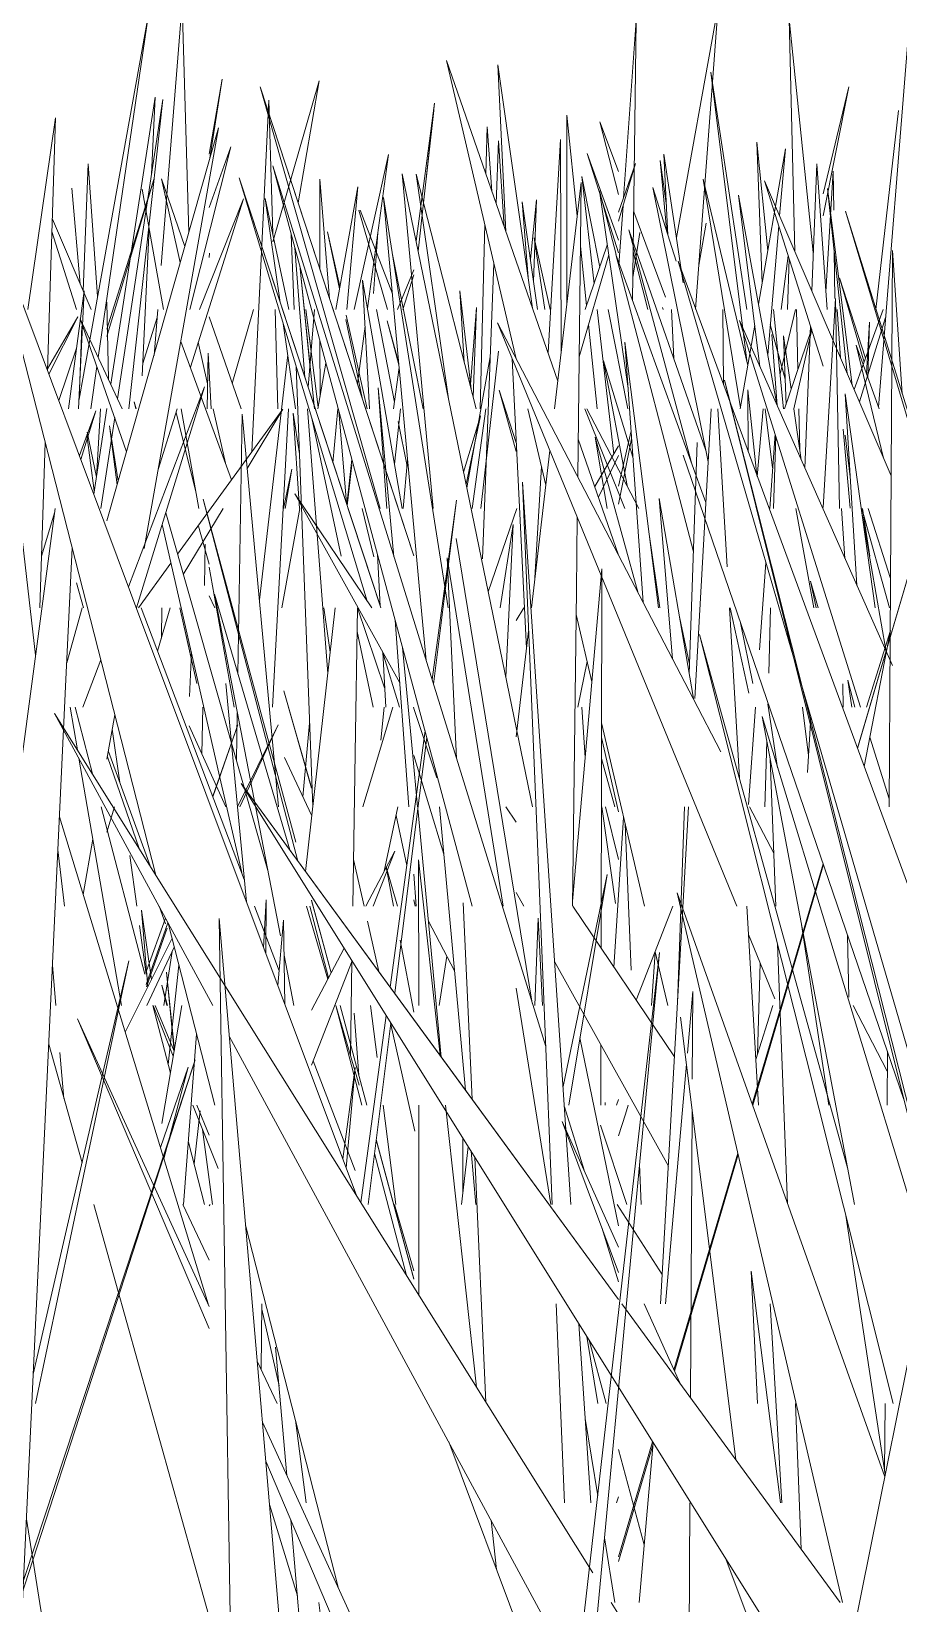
# Model space of a CAD drawing. Header units: millimetres. Extents: x -10020 to 20888, y -4665 to 12339.
# Drawn here: x 1914.47 to 1938.54, y 3072 to 3115.61 of the extents above; entities that cross this region are included whole.
import ezdxf

# ---------------------------------------------------------------- set-up
doc = ezdxf.new("R2010")
doc.units = ezdxf.units.MM
doc.layers.add('G-IMPT', color=8, linetype='Continuous', lineweight=9)

# ---------------------------------------------------------------- blocks, each defined once
blk = doc.blocks.new('Grass Array - 25_dwg-439225-West')
at = {"layer": 'G-IMPT'}
for p, q in [((1925.356, 3110.855), (1925.642, 3113.419)), ((1922.33, 3105.142), (1921.919, 3109.119)), ((1922.43, 3105.192), (1922.091, 3107.901)), ((1924.549, 3103.612), (1924.719, 3105.142)), ((1918.913, 3098.204), (1918.595, 3099.624))]:
    blk.add_line(p, q, dxfattribs=at)
blk = doc.blocks.new('Grass Array - 25_dwg-V17-West')
at = {"layer": 'G-IMPT'}
for p, q in [((1937.985, 3105.187), (1938.886, 3116.378)), ((1917.721, 3116.092), (1915.795, 3105.41)), ((1915.795, 3105.41), (1917.721, 3116.092)), ((1917.721, 3116.092), (1916.328, 3106.57)), ((1928.385, 3107.933), (1927.417, 3114.687)), ((1927.646, 3110.053), (1927.417, 3114.687)), ((1916.674, 3105.829), (1917.907, 3113.79)), ((1916.863, 3105.423), (1918.123, 3113.73)), ((1917.176, 3105.142), (1918.123, 3113.73)), ((1917.807, 3111.65), (1917.907, 3113.79)), ((1920.594, 3103.955), (1921.06, 3113.705)), ((1921.171, 3110.009), (1921.06, 3113.705)), ((1925.665, 3113.627), (1925.151, 3109.796)), ((1925.207, 3109.522), (1925.665, 3113.627)), ((1914.374, 3107.901), (1915.144, 3113.221)), ((1914.919, 3106.206), (1915.144, 3113.221)), ((1929.625, 3110.502), (1929.337, 3113.292)), ((1929.337, 3108.039), (1929.337, 3113.292)), ((1916.57, 3102.034), (1919.667, 3112.94)), ((1917.604, 3101.271), (1919.667, 3112.94)), ((1918.871, 3107.901), (1920.008, 3112.409)), ((1919.41, 3110.732), (1920.008, 3112.409)), ((1927.372, 3110.84), (1927.439, 3112.581)), ((1927.597, 3110.195), (1927.439, 3112.581)), ((1928.813, 3106.704), (1929.159, 3112.613)), ((1929.179, 3106.69), (1929.159, 3112.613)), ((1934.654, 3108.045), (1935.401, 3112.357)), ((1935.242, 3110.496), (1935.401, 3112.357)), ((1924.714, 3100.464), (1921.174, 3111.883)), ((1926.709, 3091.347), (1921.174, 3111.883)), ((1923.431, 3107.901), (1924.382, 3112.204)), ((1923.802, 3107.926), (1924.382, 3112.204)), ((1931.237, 3111.951), (1930.771, 3110.352)), ((1931.237, 3111.951), (1930.771, 3110.597)), ((1930.771, 3110.597), (1931.237, 3111.951)), ((1932.139, 3109.965), (1932.032, 3112.205)), ((1932.563, 3108.64), (1932.032, 3112.205)), ((1936.136, 3108.416), (1936.271, 3111.943)), ((1936.56, 3107.901), (1936.271, 3111.943)), ((1916.57, 3107.35), (1917.877, 3111.53)), ((1916.57, 3107.149), (1917.877, 3111.53)), ((1918.732, 3109.648), (1918.08, 3111.529)), ((1918.605, 3109.2), (1918.08, 3111.529)), ((1920.237, 3111.557), (1923.795, 3099.807)), ((1920.237, 3111.557), (1923.946, 3100.304)), ((1924.171, 3099.624), (1920.237, 3111.557)), ((1922.48, 3109.02), (1922.478, 3111.519)), ((1922.75, 3108.196), (1922.478, 3111.519)), ((1926.816, 3105.142), (1925.152, 3111.654)), ((1926.051, 3105.421), (1925.152, 3111.654)), ((1928.997, 3105.142), (1929.733, 3111.424)), ((1929.636, 3103.258), (1929.733, 3111.424)), ((1934.157, 3105.173), (1933.12, 3111.52)), ((1934.361, 3106.35), (1933.12, 3111.52)), ((1934.824, 3111.468), (1938.338, 3103.289)), ((1934.824, 3111.468), (1936.452, 3106.331)), ((1917.543, 3111.234), (1918.137, 3107.901)), ((1918.884, 3106.296), (1920.355, 3110.97)), ((1919.138, 3107.901), (1920.355, 3110.97)), ((1921.618, 3107.901), (1920.965, 3110.977)), ((1921.379, 3108.094), (1920.965, 3110.977)), ((1922.918, 3107.901), (1923.531, 3111.304)), ((1923.225, 3107.901), (1923.531, 3111.304)), ((1930.704, 3109.423), (1930.24, 3111.189)), ((1931.035, 3105.711), (1930.24, 3111.189)), ((1923.564, 3110.66), (1924.361, 3107.901)), ((1923.597, 3110.66), (1924.493, 3108.332)), ((1917.547, 3106.062), (1917.737, 3110.143)), ((1934.911, 3106.641), (1935.218, 3110.224)), ((1921.764, 3107.901), (1921.687, 3109.979)), ((1923.022, 3108.477), (1922.694, 3110.052)), ((1923.033, 3108.538), (1922.694, 3110.052)), ((1929.883, 3108.013), (1929.712, 3109.661)), ((1930.458, 3109.686), (1929.845, 3107.901)), ((1929.845, 3107.901), (1930.458, 3109.686)), ((1919.41, 3109.338), (1919.416, 3109.466)), ((1922.065, 3106.01), (1921.787, 3109.607)), ((1930.498, 3109.413), (1929.676, 3106.59)), ((1938.309, 3098.786), (1938.379, 3109.536)), ((1938.647, 3105.564), (1938.379, 3109.536)), ((1922.33, 3105.142), (1921.919, 3109.119)), ((1926.993, 3100.987), (1927.308, 3109.182)), ((1915.499, 3105.142), (1915.936, 3108.416)), ((1915.782, 3105.142), (1915.936, 3108.416)), ((1926.676, 3105.689), (1926.364, 3108.415)), ((1926.487, 3106.43), (1926.364, 3108.415)), ((1921.317, 3105.142), (1921.234, 3107.901)), ((1922.43, 3105.192), (1922.091, 3107.901)), ((1926.661, 3105.821), (1926.829, 3107.956)), ((1926.734, 3105.465), (1926.829, 3107.956)), ((1932.301, 3106.544), (1932.237, 3107.901)), ((1936.452, 3102.411), (1936.794, 3108.202)), ((1936.905, 3102.383), (1936.794, 3108.202)), ((1937.31, 3105.681), (1938.116, 3107.901)), ((1914.587, 3098.306), (1913.505, 3107.711)), ((1915.765, 3107.692), (1914.92, 3106.253)), ((1915.765, 3107.692), (1914.956, 3106.105)), ((1920.294, 3105.142), (1919.41, 3107.693)), ((1921.801, 3105.142), (1921.462, 3107.512)), ((1923.651, 3105.45), (1923.2, 3107.62)), ((1923.791, 3105.142), (1923.211, 3107.74)), ((1930.18, 3105.142), (1929.937, 3107.488)), ((1934.151, 3105.142), (1934.553, 3107.461)), ((1937.459, 3105.336), (1938.185, 3107.678)), ((1920.028, 3103.177), (1918.62, 3107.015)), ((1922.483, 3105.486), (1922.481, 3107.031)), ((1923.521, 3105.848), (1923.736, 3107.434)), ((1935.376, 3105.142), (1936.13, 3107.348)), ((1935.637, 3105.142), (1936.132, 3107.342)), ((1935.946, 3103.494), (1936.098, 3107.447)), ((1919.363, 3105.836), (1919.103, 3106.992)), ((1919.376, 3106.688), (1919.353, 3105.142)), ((1919.353, 3105.142), (1919.376, 3106.688)), ((1919.376, 3106.688), (1919.461, 3105.142)), ((1920.799, 3099.843), (1921.587, 3106.641)), ((1927.209, 3106.588), (1926.559, 3102.951)), ((1927.442, 3106.743), (1926.943, 3102.383)), ((1926.952, 3102.383), (1927.442, 3106.743)), ((1916.291, 3106.316), (1916.119, 3105.142)), ((1922.28, 3094.106), (1921.824, 3106.317)), ((1922.421, 3105.142), (1922.649, 3106.409)), ((1924.681, 3106.289), (1924.527, 3105.142)), ((1928.218, 3098.491), (1927.821, 3106.527)), ((1931.17, 3103.799), (1930.357, 3106.472)), ((1931.006, 3103.017), (1930.357, 3106.472)), ((1917.168, 3100.203), (1919.278, 3105.75)), ((1917.387, 3099.624), (1919.278, 3105.75)), ((1924.093, 3105.724), (1924.34, 3102.383)), ((1924.093, 3105.724), (1924.537, 3101.036)), ((1917.367, 3105.142), (1917.323, 3105.336)), ((1917.378, 3105.142), (1917.323, 3105.336)), ((1934.613, 3103.292), (1934.358, 3105.667)), ((1934.358, 3105.667), (1934.371, 3103.949)), ((1937.063, 3105.56), (1937.892, 3099.624)), ((1937.063, 3105.56), (1937.388, 3100.241)), ((1916.259, 3105.093), (1915.803, 3103.847)), ((1916.259, 3105.093), (1915.844, 3103.735)), ((1916.202, 3102.78), (1916.57, 3105.153)), ((1916.402, 3102.383), (1916.784, 3104.902)), ((1917.991, 3103.46), (1918.52, 3105.142)), ((1918.528, 3101.114), (1921.451, 3105.134)), ((1918.628, 3105.142), (1919.119, 3102.383)), ((1919.859, 3103.636), (1919.52, 3105.142)), ((1920.204, 3097.788), (1920.318, 3105)), ((1921.334, 3094.106), (1920.318, 3105)), ((1920.459, 3103.487), (1921.451, 3105.134)), ((1921.167, 3096.865), (1921.611, 3105.142)), ((1922.486, 3100.577), (1922.133, 3105.142)), ((1923.068, 3101.061), (1922.256, 3104.888)), ((1922.843, 3103.65), (1922.977, 3105.142)), ((1923.215, 3102.524), (1923.005, 3105.09)), ((1924.549, 3103.612), (1924.719, 3105.142)), ((1926.469, 3103.389), (1926.94, 3104.954)), ((1926.538, 3103.054), (1926.94, 3104.954)), ((1927.086, 3105.142), (1926.705, 3102.383)), ((1934.621, 3103.268), (1934.782, 3105.142)), ((1916.215, 3102.865), (1916.014, 3104.42)), ((1916.275, 3103.25), (1916.024, 3104.493)), ((1916.855, 3103.04), (1916.639, 3104.676)), ((1916.883, 3103.139), (1916.639, 3104.676)), ((1930.771, 3103.001), (1931.118, 3104.53)), ((1937.007, 3104.579), (1937.203, 3102.393)), ((1937.058, 3104.418), (1937.203, 3103.26)), ((1914.707, 3099.624), (1914.854, 3104.207)), ((1928.351, 3099.624), (1928.862, 3103.99)), ((1930.109, 3102.987), (1930.771, 3104.118)), ((1931.317, 3100.034), (1930.119, 3104.361)), ((1930.45, 3102.383), (1930.119, 3104.361)), ((1930.771, 3102.502), (1931.134, 3104.315)), ((1932.957, 3104.21), (1932.731, 3097.797)), ((1923.228, 3102.484), (1923.369, 3103.739)), ((1924.787, 3102.383), (1924.916, 3103.727)), ((1928.449, 3100.46), (1928.629, 3103.547)), ((1930.212, 3102.69), (1930.771, 3103.846)), ((1932.567, 3103.862), (1938.692, 3085.983)), ((1921.471, 3102.383), (1921.699, 3103.471)), ((1921.514, 3102.383), (1921.699, 3103.471)), ((1929.449, 3083.07), (1928.105, 3103.114)), ((1928.498, 3093.539), (1928.105, 3103.114)), ((1921.786, 3102.785), (1923.919, 3099.624)), ((1921.786, 3102.785), (1924.698, 3097.545)), ((1911.141, 3072.488), (1915.131, 3102.383)), ((1914.753, 3101.061), (1915.118, 3102.283)), ((1921.035, 3092.334), (1918.201, 3102.261)), ((1918.689, 3100.55), (1919.794, 3102.383)), ((1921.426, 3099.624), (1921.923, 3102.383)), ((1925.592, 3097.632), (1926.272, 3102.614)), ((1925.631, 3097.506), (1926.272, 3102.614)), ((1927.152, 3100.068), (1927.948, 3102.383)), ((1937.054, 3100.994), (1936.955, 3102.383)), ((1937.703, 3102.383), (1938.319, 3100.438)), ((1919.679, 3095.037), (1918.101, 3101.937)), ((1919.41, 3100.832), (1919.113, 3101.892)), ((1927.486, 3099.624), (1927.841, 3101.938)), ((1927.64, 3097.696), (1927.841, 3101.938)), ((1929.599, 3100.105), (1929.623, 3102.138)), ((1919.296, 3101.394), (1919.278, 3100.244)), ((1919.278, 3100.244), (1919.296, 3101.394)), ((1926.262, 3101.545), (1928.374, 3088.659)), ((1931.917, 3099.624), (1931.621, 3101.668)), ((1937.4, 3095.728), (1939.117, 3101.539)), ((1937.404, 3095.717), (1939.117, 3101.539)), ((1915.429, 3097.633), (1915.601, 3101.291)), ((1917.445, 3099.624), (1918.346, 3100.864)), ((1919.41, 3100.753), (1920.102, 3096.865)), ((1922.486, 3100.577), (1922.701, 3097.799)), ((1929.496, 3091.483), (1930.305, 3100.708)), ((1930.284, 3090.192), (1930.305, 3100.708)), ((1915.719, 3100.313), (1915.919, 3099.624)), ((1924.171, 3099.624), (1923.946, 3100.304)), ((1924.714, 3100.464), (1928.749, 3087.452)), ((1929.599, 3100.105), (1929.495, 3091.361)), ((1936.313, 3099.624), (1936.1, 3100.368)), ((1936.257, 3099.624), (1936.1, 3100.368)), ((1915.451, 3098.094), (1915.885, 3099.624)), ((1920.382, 3092.09), (1917.515, 3099.624)), ((1919.065, 3097.525), (1918.595, 3099.624)), ((1922.084, 3092.308), (1922.906, 3099.624)), ((1922.768, 3098.394), (1922.592, 3099.624)), ((1923.459, 3095.59), (1923.521, 3099.624)), ((1927.931, 3099.269), (1928.139, 3099.624)), ((1924.569, 3099.286), (1924.952, 3094.106)), ((1923.511, 3098.971), (1923.957, 3096.865)), ((1927.931, 3096.041), (1928.275, 3098.976)), ((1937.13, 3084.09), (1933.021, 3098.883)), ((1935.292, 3089.86), (1933.021, 3098.883)), ((1937.587, 3095.221), (1938.323, 3098.997)), ((1937.653, 3096.865), (1938.323, 3098.997)), ((1938.309, 3098.786), (1938.278, 3094.106)), ((1918.861, 3097.162), (1918.915, 3098.38)), ((1924.22, 3098.405), (1924.686, 3096.865)), ((1924.775, 3098.522), (1925.049, 3095.623)), ((1915.898, 3096.865), (1916.398, 3098.179)), ((1929.644, 3096.865), (1929.898, 3098.133)), ((1915.429, 3097.633), (1913.965, 3066.516)), ((1919.868, 3097.524), (1920.441, 3091.468)), ((1936.997, 3097.514), (1937.009, 3096.865)), ((1937.131, 3097.616), (1937.329, 3096.865)), ((1937.131, 3097.616), (1937.245, 3096.865)), ((1937.131, 3097.616), (1937.245, 3096.865)), ((1922.25, 3094.618), (1921.475, 3097.319)), ((1922.25, 3094.635), (1921.475, 3097.319)), ((1915.117, 3096.695), (1919.505, 3088.588)), ((1915.117, 3096.695), (1920.436, 3088.204)), ((1915.749, 3095.687), (1915.546, 3096.865)), ((1916.166, 3095.021), (1915.685, 3096.865)), ((1916.788, 3096.656), (1916.57, 3095.422)), ((1919.207, 3095.564), (1919.227, 3096.865)), ((1920.166, 3095.377), (1920.187, 3096.713)), ((1923.911, 3094.894), (1924.505, 3096.865)), ((1924.174, 3095.956), (1924.261, 3096.865)), ((1925.076, 3096.865), (1925.091, 3096.838)), ((1925.726, 3094.907), (1925.091, 3096.834)), ((1925.726, 3094.907), (1925.091, 3096.834)), ((1929.846, 3095.475), (1929.75, 3096.865)), ((1939.292, 3081.741), (1934.754, 3096.606)), ((1936.423, 3087.816), (1934.754, 3096.606)), ((1936.017, 3095.059), (1936.108, 3096.589)), ((1916.923, 3094.775), (1916.717, 3096.254)), ((1919.504, 3094.397), (1920.206, 3096.381)), ((1919.509, 3094.384), (1920.206, 3096.381)), ((1921.321, 3096.376), (1920.192, 3094.106)), ((1920.192, 3094.106), (1921.321, 3096.376)), ((1921.321, 3096.376), (1920.26, 3094.106)), ((1922.193, 3096.422), (1922.01, 3094.384)), ((1924.429, 3089.104), (1925.398, 3096.209)), ((1925.042, 3092.808), (1925.446, 3096.031)), ((1916.973, 3088.588), (1915.789, 3095.454)), ((1923.459, 3095.59), (1923.394, 3091.347)), ((1925.193, 3094.106), (1925.049, 3095.623)), ((1925.091, 3095.53), (1925.92, 3092.791)), ((1919.679, 3095.037), (1920.31, 3092.279)), ((1923.911, 3094.894), (1923.674, 3094.106)), ((1917.616, 3089.459), (1916.404, 3094.106)), ((1916.774, 3094.106), (1916.57, 3093.399)), ((1924.265, 3092.317), (1924.644, 3094.106)), ((1925.851, 3087.162), (1925.198, 3094.053)), ((1927.642, 3094.106), (1927.931, 3093.679)), ((1930.688, 3091.42), (1930.31, 3094.106)), ((1930.771, 3092.64), (1930.411, 3094.106)), ((1932.601, 3094.106), (1932.409, 3088.671)), ((1915.25, 3093.825), (1919.381, 3080.311)), ((1924.593, 3093.867), (1924.889, 3092.472)), ((1928.498, 3093.539), (1928.929, 3083.07)), ((1916.177, 3093.203), (1915.907, 3091.675)), ((1933.015, 3049.962), (1941.694, 3093.079)), ((1915.387, 3091.347), (1915.207, 3092.912)), ((1917.204, 3092.753), (1917.4, 3091.347)), ((1923.758, 3091.347), (1924.556, 3092.874)), ((1923.963, 3091.347), (1924.556, 3092.874)), ((1925.042, 3092.808), (1924.556, 3088.931)), ((1925.815, 3087.211), (1925.219, 3092.631)), ((1925.222, 3088.588), (1925.219, 3092.631)), ((1925.091, 3092.232), (1925.156, 3091.347)), ((1929.229, 3086.341), (1930.45, 3092.222)), ((1929.387, 3085.829), (1930.45, 3092.222)), ((1934.482, 3085.853), (1936.452, 3092.519)), ((1936.31, 3091.997), (1936.452, 3092.48)), ((1936.31, 3091.997), (1934.495, 3085.829)), ((1921.346, 3089.558), (1920.665, 3091.347)), ((1920.915, 3090.204), (1920.992, 3091.52)), ((1920.976, 3090.041), (1920.992, 3091.52)), ((1925.091, 3091.52), (1925.127, 3091.347)), ((1928.142, 3091.347), (1927.931, 3091.728)), ((1929.504, 3091.347), (1932.324, 3087.168)), ((1932.276, 3091.347), (1931.262, 3088.742)), ((1917.806, 3089.313), (1917.53, 3091.239)), ((1917.707, 3089.113), (1917.53, 3091.239)), ((1917.659, 3089.177), (1918.262, 3090.884)), ((1918.193, 3091.013), (1917.664, 3089.554)), ((1920.346, 3083.274), (1919.68, 3091.003)), ((1920.365, 3048), (1919.68, 3091.003)), ((1921.309, 3089.151), (1921.473, 3090.956)), ((1921.51, 3088.615), (1921.473, 3090.956)), ((1928.445, 3088.588), (1928.541, 3091.011)), ((1928.66, 3088.588), (1928.541, 3091.011)), ((1918.375, 3090.456), (1917.087, 3087.867)), ((1917.446, 3088.588), (1918.375, 3090.456)), ((1917.474, 3090.813), (1917.662, 3089.459)), ((1917.669, 3089.108), (1918.237, 3090.735)), ((1937.129, 3090.545), (1937.162, 3088.823)), ((1918.438, 3090.211), (1917.679, 3088.588)), ((1918.152, 3088.588), (1918.381, 3090.09)), ((1922.25, 3088.463), (1923.151, 3090.186)), ((1928.454, 3059.712), (1931.906, 3090.06)), ((1931.203, 3082.59), (1931.906, 3090.06)), ((1914.582, 3077.552), (1917.175, 3089.835)), ((1915.056, 3089.711), (1915.153, 3088.588)), ((1915.478, 3082.496), (1917.175, 3089.835)), ((1918.268, 3086.955), (1918.567, 3089.709)), ((1922.25, 3086.937), (1923.374, 3089.83)), ((1923.37, 3089.821), (1923.33, 3087.194)), ((1925.792, 3088.588), (1926.003, 3089.964)), ((1932.153, 3084.131), (1928.997, 3089.809)), ((1935.292, 3089.86), (1938.389, 3077.552)), ((1918.441, 3087.354), (1918.22, 3089.52)), ((1918.437, 3087.336), (1918.22, 3089.52)), ((1917.843, 3088.588), (1918.331, 3086.714)), ((1918.411, 3087.183), (1917.849, 3088.588)), ((1918.435, 3087.324), (1917.908, 3088.588)), ((1918.092, 3085.319), (1918.652, 3088.588)), ((1923.431, 3088.376), (1923.564, 3086.655)), ((1923.614, 3083.13), (1924.322, 3088.314)), ((1932.492, 3088.271), (1934.022, 3075.999)), ((1934.581, 3087.09), (1935.052, 3088.588)), ((1918.84, 3080.965), (1915.749, 3088.22)), ((1919.41, 3080.244), (1915.749, 3088.22)), ((1930.054, 3072.849), (1920.436, 3088.204)), ((1924.452, 3088.105), (1923.821, 3083.07)), ((1915.877, 3084.223), (1914.953, 3087.518)), ((1918.698, 3083.07), (1919.057, 3087.793)), ((1919.961, 3087.745), (1929.691, 3069.767)), ((1930.275, 3085.829), (1930.278, 3087.504)), ((1936.423, 3087.816), (1937.323, 3083.07)), ((1913.145, 3069.275), (1919.022, 3087.081)), ((1915.265, 3087.284), (1915.375, 3086.014)), ((1916.732, 3080.04), (1919.022, 3087.081)), ((1923.458, 3084.01), (1922.297, 3087.059)), ((1938.233, 3087.322), (1938.224, 3085.829)), ((1918.052, 3084.656), (1918.822, 3086.879)), ((1918.149, 3084.339), (1918.822, 3086.879)), ((1923.114, 3084.336), (1923.455, 3086.874)), ((1923.205, 3084.092), (1923.455, 3086.874)), ((1919.66, 3084.066), (1918.954, 3085.829)), ((1919.156, 3085.669), (1918.986, 3084.201)), ((1919.41, 3084.99), (1919.06, 3085.829)), ((1925.224, 3084.66), (1925.223, 3085.829)), ((1926.826, 3078.003), (1925.966, 3085.829)), ((1929.267, 3085.78), (1929.813, 3084.02)), ((1930.717, 3085.829), (1930.771, 3085.981)), ((1930.96, 3085.574), (1931.041, 3085.829)), ((1930.771, 3081.187), (1929.205, 3085.371)), ((1930.771, 3081.891), (1929.205, 3085.371)), ((1930.96, 3085.574), (1930.771, 3084.979)), ((1918.83, 3084.801), (1919.281, 3083.07)), ((1919.224, 3085.153), (1919.5, 3083.07)), ((1925.224, 3084.66), (1925.227, 3080.556)), ((1926.411, 3083.07), (1926.599, 3084.673)), ((1932.305, 3078.484), (1934.081, 3084.495)), ((1934.091, 3084.454), (1932.323, 3078.445)), ((1920.024, 3069.438), (1916.201, 3083.07)), ((1919.41, 3083.03), (1919.431, 3083.07)), ((1920.346, 3083.274), (1923.385, 3048)), ((1931.203, 3082.59), (1928.999, 3059.18)), ((1915.478, 3082.496), (1914.523, 3078.364)), ((1930.305, 3082.431), (1930.771, 3080.929)), ((1918.84, 3080.965), (1919.41, 3079.627)), ((1935.27, 3074.793), (1934.456, 3081.219)), ((1934.629, 3077.552), (1934.456, 3081.219)), ((1916.732, 3080.04), (1913.231, 3069.275)), ((1920.846, 3078.497), (1920.866, 3080.311)), ((1929.042, 3080.311), (1929.269, 3074.793)), ((1932.469, 3078.12), (1931.483, 3080.311)), ((1930.004, 3074.793), (1929.671, 3079.76)), ((1921.251, 3079.109), (1921.563, 3075.555)), ((1929.891, 3079.408), (1930.195, 3077.552)), ((1930.427, 3077.552), (1929.954, 3079.308)), ((1938.169, 3077.552), (1938.157, 3075.669)), ((1933.14, 3050.336), (1920.884, 3077.034)), ((1922.095, 3074.793), (1921.799, 3077.087)), ((1930.771, 3073.293), (1931.716, 3076.49)), ((1931.738, 3076.455), (1930.771, 3073.171)), ((1931.485, 3073.625), (1930.771, 3076.275)), ((1920.977, 3075.948), (1932.886, 3048)), ((1921.08, 3074.751), (1921.855, 3072.217)), ((1930.717, 3074.793), (1930.771, 3074.965)), ((1914.333, 3074.344), (1916.84, 3058.673)), ((1921.671, 3074.321), (1923.975, 3048)), ((1927.382, 3072.945), (1927.232, 3074.311)), ((1933.745, 3073.245), (1935.232, 3069.275)), ((1925.503, 3048.369), (1922.451, 3072.034)), ((1935.75, 3063.757), (1930.565, 3072.034))]:
    blk.add_line(p, q, dxfattribs=at)
blk = doc.blocks.new('Grass Array - Grass Array-439229-West')
for name in ['Grass Array - 25_dwg-V17-West', 'Grass Array - 25_dwg-439225-West']:
    blk.add_blockref(name, (0, 0))
blk = doc.blocks.new('Grass Array - Grass Array-V20-West')
blk.add_blockref('Grass Array - 25_dwg-439225-West', (0, 0))
blk.add_blockref('Grass Array - 25_dwg-439225-West', (0, 0))
blk = doc.blocks.new('Grass Array - 25_dwg-V23-West')
at = {"layer": 'G-IMPT'}
for p in [(1933.912, 3105.142), (1933.915, 3105.142)]:
    blk.add_line(p, (1933.714, 3105.938), dxfattribs=at)
blk = doc.blocks.new('Grass Array - 25_dwg-V24-West')
at = {"layer": 'G-IMPT'}
for p, q in [((1935.666, 3109.508), (1935.506, 3115.957)), ((1936.176, 3109.477), (1935.506, 3115.957)), ((1929.088, 3105.916), (1925.991, 3114.804)), ((1927.93, 3106.531), (1925.991, 3114.804)), ((1920.821, 3114.075), (1924.152, 3102.383)), ((1920.821, 3114.075), (1924.648, 3102.415)), ((1925.091, 3101.065), (1920.821, 3114.075)), ((1927.12, 3112.972), (1927.088, 3111.656)), ((1927.12, 3112.972), (1927.251, 3111.187)), ((1932.1, 3110.781), (1931.93, 3112.031)), ((1932.114, 3110.043), (1931.93, 3112.031)), ((1928.379, 3094.106), (1924.767, 3111.662)), ((1925.627, 3102.383), (1924.767, 3111.662)), ((1936.525, 3108.39), (1936.726, 3111.737)), ((1936.742, 3110.66), (1936.726, 3111.737)), ((1917.224, 3100.053), (1913.099, 3111.062)), ((1917.926, 3092.211), (1913.099, 3111.062)), ((1925.282, 3099.735), (1924.247, 3111.006)), ((1926.043, 3099.624), (1924.247, 3111.006)), ((1932.371, 3109.239), (1931.718, 3111.281)), ((1933.256, 3103.678), (1931.718, 3111.281)), ((1935.162, 3105.263), (1934.102, 3111.071)), ((1934.697, 3106.314), (1934.102, 3111.071)), ((1937.119, 3106.126), (1936.575, 3111.26)), ((1937.259, 3105.8), (1936.575, 3111.26)), ((1928.095, 3110.884), (1928.263, 3108.784)), ((1928.095, 3110.884), (1928.525, 3107.901)), ((1940.443, 3099.32), (1937.075, 3110.626)), ((1943.546, 3089.795), (1937.075, 3110.626)), ((1927.054, 3110.266), (1926.931, 3105.142)), ((1932.794, 3103.646), (1931.057, 3110.111)), ((1933.194, 3103.984), (1931.057, 3110.111)), ((1928.87, 3107.901), (1928.426, 3109.889)), ((1928.72, 3107.901), (1928.426, 3109.889)), ((1925.343, 3105.142), (1924.49, 3109.471)), ((1933.192, 3102.55), (1930.692, 3109.423)), ((1932.85, 3101.175), (1930.692, 3109.423)), ((1935.623, 3098.254), (1932.421, 3109.239)), ((1940.522, 3087.257), (1932.421, 3109.239)), ((1936.777, 3108.202), (1936.758, 3109.532)), ((1937.586, 3106.441), (1936.907, 3108.781)), ((1937.626, 3106.551), (1936.907, 3108.781)), ((1924.761, 3102.383), (1923.667, 3108.71)), ((1923.859, 3105.142), (1923.667, 3108.71)), ((1931.995, 3107.957), (1932.011, 3107.901)), ((1931.995, 3107.957), (1932.006, 3107.901)), ((1935.748, 3106.231), (1935.706, 3107.901)), ((1916.994, 3105.142), (1915.828, 3107.644)), ((1917.115, 3103.953), (1915.828, 3107.644)), ((1932.844, 3097.106), (1927.408, 3107.531)), ((1934.055, 3091.347), (1927.408, 3107.531)), ((1938.372, 3098.021), (1934.13, 3107.592)), ((1937.485, 3096.865), (1934.13, 3107.592)), ((1937.651, 3106.121), (1937.737, 3107.545)), ((1937.688, 3106.018), (1937.737, 3107.545)), ((1935.024, 3107.209), (1935.174, 3105.237)), ((1935.562, 3105.686), (1935.348, 3107.174)), ((1935.419, 3105.268), (1935.348, 3107.174)), ((1931.881, 3099.624), (1930.944, 3106.995)), ((1931.456, 3099.768), (1930.944, 3106.995)), ((1937.368, 3106.913), (1938.001, 3105.142)), ((1937.368, 3106.913), (1938.128, 3103.777)), ((1938.128, 3103.777), (1937.368, 3106.913)), ((1936.332, 3095.442), (1933.714, 3105.938)), ((1939.499, 3083.07), (1933.714, 3105.938)), ((1927.931, 3104.202), (1927.46, 3105.661)), ((1927.931, 3103.965), (1927.46, 3105.661)), ((1919.037, 3102.844), (1918.489, 3105.041)), ((1928.75, 3103.031), (1928.255, 3105.142)), ((1930.949, 3102.383), (1929.834, 3105.142)), ((1931.337, 3102.383), (1929.893, 3105.142)), ((1932.885, 3097.106), (1933.339, 3105.142)), ((1933.782, 3100.762), (1933.526, 3105.142)), ((1935.048, 3103.507), (1934.843, 3105.142)), ((1935.843, 3103.728), (1935.64, 3105.142)), ((1935.803, 3104.003), (1935.775, 3105.142)), ((1934.967, 3102.383), (1935.115, 3104.443)), ((1930.771, 3101.087), (1929.649, 3104.307)), ((1935.073, 3102.383), (1935.132, 3104.387)), ((1932.849, 3097.106), (1931.902, 3102.659)), ((1932.271, 3098.204), (1931.902, 3102.659)), ((1921.872, 3092.598), (1919.24, 3102.637)), ((1921.814, 3093.122), (1919.24, 3102.637)), ((1923.976, 3101.034), (1923.657, 3102.383)), ((1925.091, 3101.065), (1924.648, 3102.415)), ((1936.192, 3099.624), (1935.688, 3102.383)), ((1937.508, 3102.383), (1938.202, 3098.403)), ((1938.202, 3098.404), (1937.508, 3102.383)), ((1937.528, 3102.383), (1938.293, 3099.624)), ((1937.743, 3101.055), (1937.544, 3102.383)), ((1924.155, 3099.673), (1924.077, 3101.111)), ((1927.566, 3091.347), (1926.014, 3101.013)), ((1926.27, 3095.447), (1926.014, 3101.013)), ((1934.685, 3098.458), (1934.859, 3100.875)), ((1917.224, 3100.053), (1923.493, 3083.325)), ((1919.567, 3099.624), (1919.41, 3099.961)), ((1921.643, 3092.91), (1919.55, 3100.004)), ((1921.385, 3090.526), (1919.55, 3100.004)), ((1923.527, 3099.624), (1924.277, 3097.408)), ((1924.277, 3097.408), (1923.527, 3099.624)), ((1925.282, 3099.735), (1925.426, 3098.167)), ((1934.124, 3094.912), (1933.849, 3099.624)), ((1934.391, 3097.26), (1933.87, 3099.624)), ((1934.939, 3097.811), (1934.992, 3099.624)), ((1929.591, 3099.443), (1930.03, 3097.569)), ((1932.461, 3099.378), (1932.74, 3098.063)), ((1932.74, 3098.063), (1932.461, 3099.378)), ((1934.502, 3097.522), (1934.16, 3099.211)), ((1924.306, 3096.865), (1924.224, 3098.392)), ((1935.623, 3098.254), (1939.829, 3083.818)), ((1932.844, 3097.106), (1933.612, 3095.633)), ((1934.377, 3094.165), (1934.571, 3096.865)), ((1935.187, 3095.188), (1934.917, 3096.963)), ((1934.921, 3096.865), (1934.917, 3096.963)), ((1935.878, 3096.865), (1936.045, 3095.529)), ((1919.872, 3094.106), (1918.849, 3096.35)), ((1930.296, 3096.432), (1931.488, 3091.347)), ((1930.771, 3093.967), (1930.296, 3096.024)), ((1934.847, 3094.69), (1934.883, 3095.926)), ((1938.279, 3094.325), (1937.745, 3096.033)), ((1917.466, 3092.946), (1916.582, 3095.49)), ((1917.764, 3092.47), (1916.608, 3095.637)), ((1921.502, 3095.474), (1922.25, 3093.869)), ((1930.667, 3094.106), (1930.294, 3095.448)), ((1935.139, 3091.347), (1934.978, 3095.429)), ((1936.332, 3095.442), (1939.419, 3083.07)), ((1920.298, 3094.748), (1936.104, 3069.474)), ((1920.298, 3094.748), (1926.2, 3086.684)), ((1930.771, 3080.44), (1920.298, 3094.748)), ((1934.847, 3094.69), (1934.83, 3094.106)), ((1925.799, 3094.106), (1926.521, 3086.246)), ((1932.716, 3094.106), (1931.937, 3080.311)), ((1934.407, 3094.106), (1935.081, 3092.815)), ((1930.643, 3089.659), (1930.911, 3093.809)), ((1931.125, 3089.575), (1930.953, 3093.63)), ((1923.706, 3091.347), (1923.414, 3092.643)), ((1924.636, 3091.347), (1924.317, 3092.441)), ((1924.527, 3091.347), (1924.317, 3092.441)), ((1918.192, 3090.855), (1918.021, 3091.347)), ((1922.701, 3089.325), (1922.104, 3091.347)), ((1922.72, 3089.362), (1922.2, 3091.347)), ((1922.25, 3091.51), (1922.793, 3089.502)), ((1922.793, 3089.501), (1922.25, 3091.509)), ((1926.454, 3091.44), (1926.704, 3085.997)), ((1935.09, 3084.143), (1932.398, 3091.715)), ((1936.986, 3072.034), (1932.398, 3091.715)), ((1934.655, 3085.829), (1934.332, 3091.347)), ((1924.114, 3089.535), (1923.8, 3090.928)), ((1926.217, 3089.557), (1925.493, 3090.934)), ((1919.56, 3085.829), (1918.269, 3090.872)), ((1935.111, 3088.775), (1934.379, 3090.558)), ((1936.611, 3085.829), (1935.849, 3090.838)), ((1925.091, 3088.408), (1924.708, 3090.403)), ((1931.682, 3088.588), (1931.79, 3090.061)), ((1931.784, 3090.084), (1932.135, 3088.588)), ((1935.266, 3088.129), (1935.18, 3090.305)), ((1921.488, 3089.991), (1921.76, 3088.588)), ((1934.702, 3089.771), (1934.627, 3087.237)), ((1918.248, 3088.588), (1918.09, 3089.156)), ((1918.231, 3088.588), (1918.09, 3089.156)), ((1928.894, 3083.07), (1927.931, 3089.071)), ((1932.681, 3087.271), (1932.831, 3088.982)), ((1932.817, 3086.551), (1932.831, 3088.982)), ((1923.57, 3086.379), (1922.919, 3088.588)), ((1923.646, 3085.829), (1922.923, 3088.588)), ((1923.786, 3085.829), (1923.04, 3088.588)), ((1923.041, 3088.588), (1923.787, 3085.829)), ((1924.07, 3087.146), (1923.886, 3088.588)), ((1937.284, 3088.588), (1938.23, 3086.774)), ((1925.111, 3085.11), (1924.427, 3088.145)), ((1935.266, 3088.129), (1935.465, 3083.089)), ((1930.771, 3082.478), (1929.698, 3087.696)), ((1932.192, 3081.691), (1932.654, 3086.967)), ((1930.771, 3080.44), (1926.2, 3086.684)), ((1924.591, 3083.07), (1924.238, 3085.829)), ((1930.401, 3085.902), (1930.396, 3085.829)), ((1932.766, 3077.714), (1932.812, 3085.701)), ((1930.996, 3083.07), (1930.273, 3085.272)), ((1930.996, 3083.07), (1930.273, 3085.272)), ((1924.046, 3084.871), (1925.091, 3081.011)), ((1925.091, 3081.002), (1924.046, 3084.867)), ((1926.444, 3083.355), (1926.447, 3084.916)), ((1924.886, 3081.1), (1923.998, 3084.487)), ((1926.677, 3084.548), (1926.813, 3083.07)), ((1926.778, 3084.387), (1927.09, 3077.581)), ((1931.402, 3083.07), (1931.354, 3084.193)), ((1935.09, 3084.143), (1936.452, 3080.313)), ((1919.41, 3081.526), (1918.678, 3083.07)), ((1925.091, 3081.227), (1924.547, 3083.07)), ((1930.73, 3083.07), (1931.983, 3081.128)), ((1938.171, 3075.578), (1937.078, 3082.762)), ((1922.984, 3072.458), (1920.413, 3082.5)), ((1932.192, 3081.691), (1932.071, 3080.311)), ((1921.345, 3078.039), (1920.865, 3080.169)), ((1936.924, 3072.034), (1930.865, 3080.311)), ((1936.924, 3072.034), (1930.865, 3080.311)), ((1935.3, 3074.793), (1934.978, 3080.311)), ((1936.452, 3080.311), (1938.158, 3075.514)), ((1921.294, 3077.552), (1920.738, 3078.724)), ((1935.683, 3077.552), (1935.843, 3073.511)), ((1930.192, 3074.985), (1929.847, 3077.133)), ((1926.056, 3076.484), (1929.423, 3067.497)), ((1931.734, 3076.461), (1931.346, 3072.034)), ((1932.718, 3069.275), (1932.75, 3074.793)), ((1930.665, 3072.034), (1930.378, 3073.825))]:
    blk.add_line(p, q, dxfattribs=at)
blk = doc.blocks.new('Grass Array - Grass Array-V25-West')
for name in ['Grass Array - 25_dwg-V24-West', 'Grass Array - 25_dwg-V23-West']:
    blk.add_blockref(name, (0, 0))
blk = doc.blocks.new('Grass Array - 25_dwg-V28-West')
at = {"layer": 'G-IMPT'}
for p, q in [((1925.356, 3110.855), (1925.642, 3113.419)), ((1922.204, 3106.366), (1921.919, 3109.119)), ((1922.235, 3106.745), (1922.091, 3107.901))]:
    blk.add_line(p, q, dxfattribs=at)
blk = doc.blocks.new('Grass Array - 25_dwg-V29-West')
at = {"layer": 'G-IMPT'}
for p, q in [((1925.356, 3110.855), (1925.642, 3113.419)), ((1922.204, 3106.366), (1921.919, 3109.119)), ((1922.235, 3106.745), (1922.091, 3107.901))]:
    blk.add_line(p, q, dxfattribs=at)
blk = doc.blocks.new('Grass Array - 25_dwg-V30-West')
at = {"layer": 'G-IMPT'}
for p, q in [((1925.356, 3110.855), (1925.642, 3113.419)), ((1922.33, 3105.142), (1921.919, 3109.119)), ((1922.43, 3105.192), (1922.091, 3107.901))]:
    blk.add_line(p, q, dxfattribs=at)
blk = doc.blocks.new('Grass Array - Grass Array-440235-West')
for name in ['Grass Array - 25_dwg-V30-West', 'Grass Array - 25_dwg-439225-West', 'Grass Array - 25_dwg-439225-West', 'Grass Array - 25_dwg-439225-West', 'Grass Array - 25_dwg-439225-West', 'Grass Array - 25_dwg-439225-West', 'Grass Array - 25_dwg-439225-West', 'Grass Array - 25_dwg-V28-West', 'Grass Array - 25_dwg-V28-West', 'Grass Array - 25_dwg-V29-West']:
    blk.add_blockref(name, (0, 0))
blk = doc.blocks.new('Grass Array - 25_dwg-V31-West')
at = {"layer": 'G-IMPT'}
for p in [(1933.912, 3105.142), (1933.915, 3105.142)]:
    blk.add_line(p, (1933.714, 3105.938), dxfattribs=at)
blk = doc.blocks.new('Grass Array - 25_dwg-V32-West')
at = {"layer": 'G-IMPT'}
for p in [(1933.912, 3105.142), (1933.915, 3105.142)]:
    blk.add_line(p, (1933.714, 3105.938), dxfattribs=at)
blk = doc.blocks.new('Grass Array - Grass Array-V35-West')
for name in ['Grass Array - 25_dwg-V31-West', 'Grass Array - 25_dwg-V32-West', 'Grass Array - 25_dwg-V23-West', 'Grass Array - 25_dwg-V23-West', 'Grass Array - 25_dwg-V23-West', 'Grass Array - 25_dwg-V23-West', 'Grass Array - 25_dwg-V23-West', 'Grass Array - 25_dwg-V23-West', 'Grass Array - 25_dwg-V23-West', 'Grass Array - 25_dwg-V23-West']:
    blk.add_blockref(name, (0, 0))
blk = doc.blocks.new('Grass Array - 25_dwg-V48-West')
at = {"layer": 'G-IMPT'}
for p, q in [((1918.075, 3109.116), (1918.66, 3116.378)), ((1918.842, 3110.035), (1918.66, 3116.378)), ((1932.376, 3109.899), (1933.539, 3116.314)), ((1932.91, 3107.913), (1933.539, 3116.314)), ((1930.91, 3111), (1931.258, 3115.918)), ((1931.159, 3108.139), (1931.258, 3115.918)), ((1934.336, 3107.901), (1933.334, 3114.484)), ((1934.33, 3106.477), (1933.334, 3114.484)), ((1919.41, 3112.208), (1919.763, 3114.291)), ((1919.427, 3112.096), (1919.763, 3114.291)), ((1921.178, 3109.778), (1922.462, 3114.247)), ((1921.877, 3110.856), (1922.462, 3114.247)), ((1937.162, 3114.074), (1936.452, 3110.497)), ((1937.162, 3114.074), (1936.452, 3111.112)), ((1936.452, 3111.112), (1937.162, 3114.074)), ((1937.914, 3107.901), (1938.539, 3113.419)), ((1930.771, 3111.726), (1930.255, 3113.106)), ((1930.771, 3111.088), (1930.255, 3113.106)), ((1934.912, 3109.53), (1934.611, 3112.543)), ((1934.755, 3108.624), (1934.611, 3112.543)), ((1915.909, 3108.416), (1916.045, 3111.943)), ((1916.308, 3108.258), (1916.045, 3111.943)), ((1929.895, 3112.23), (1930.771, 3109.471)), ((1929.895, 3112.23), (1930.771, 3109.824)), ((1930.771, 3109.824), (1929.895, 3112.23)), ((1930.248, 3109.075), (1929.747, 3111.589)), ((1930.09, 3108.616), (1929.747, 3111.589)), ((1915.827, 3108.607), (1915.591, 3111.262)), ((1928.324, 3109.294), (1928.492, 3110.943)), ((1928.413, 3108.678), (1928.492, 3110.943)), ((1930.778, 3109.141), (1930.894, 3110.773)), ((1932.075, 3108.241), (1931.191, 3110.605)), ((1915.054, 3110.407), (1916.13, 3107.901)), ((1933.001, 3109.13), (1933.2, 3110.291)), ((1915.043, 3110.064), (1915.728, 3107.901)), ((1923.965, 3108.345), (1924.087, 3110.023)), ((1931.168, 3108.789), (1931.358, 3110.035)), ((1931.587, 3107.901), (1931.177, 3109.503)), ((1935.282, 3107.901), (1935.482, 3109.391)), ((1935.463, 3107.901), (1935.508, 3109.31)), ((1924.636, 3107.901), (1925.091, 3109)), ((1924.781, 3107.901), (1925.091, 3108.861)), ((1916.61, 3105.966), (1916.57, 3108.099)), ((1917.875, 3106.628), (1917.977, 3107.901)), ((1920.049, 3105.85), (1920.638, 3107.901)), ((1922.152, 3105.747), (1922.331, 3107.901)), ((1924.552, 3105.332), (1924.052, 3107.901)), ((1930.636, 3103.887), (1930.173, 3107.901)), ((1931.031, 3105.142), (1930.482, 3107.901)), ((1933.686, 3105.808), (1933.669, 3107.901)), ((1935.349, 3105.142), (1935.074, 3107.901)), ((1935.682, 3107.901), (1935.253, 3106.111)), ((1935.253, 3106.111), (1935.682, 3107.901)), ((1936.933, 3106.559), (1936.837, 3107.901)), ((1917.563, 3106.4), (1917.959, 3107.678)), ((1924.669, 3106.412), (1924.348, 3107.583)), ((1924.673, 3106.369), (1924.348, 3107.583)), ((1935.393, 3105.974), (1934.983, 3107.484)), ((1935.393, 3105.971), (1934.983, 3107.483)), ((1915.793, 3105.401), (1915.872, 3107.447)), ((1915.229, 3105.376), (1915.723, 3106.823)), ((1916.275, 3103.252), (1916.387, 3105.142)), ((1921.912, 3102.383), (1921.739, 3105.022)), ((1921.914, 3103.892), (1921.739, 3105.022)), ((1924.899, 3103.552), (1924.657, 3104.795)), ((1923.37, 3103.595), (1923.237, 3102.455)), ((1917.971, 3098.426), (1918.325, 3099.624)), ((1917.973, 3098.42), (1918.327, 3099.624)), ((1918.082, 3098.786), (1918.088, 3099.624))]:
    blk.add_line(p, q, dxfattribs=at)
blk = doc.blocks.new('Grass Array - Grass Array-V49-West')
blk.add_blockref('Grass Array - 25_dwg-V48-West', (0, 0))

msp = doc.modelspace()

# ---------------------------------------------------------------- block references
for name in ['Grass Array - Grass Array-439229-West', 'Grass Array - Grass Array-V49-West', 'Grass Array - Grass Array-V25-West', 'Grass Array - Grass Array-V20-West', 'Grass Array - Grass Array-440235-West', 'Grass Array - Grass Array-V35-West']:
    msp.add_blockref(name, (0, 0))

doc.saveas('drawing.dxf')
